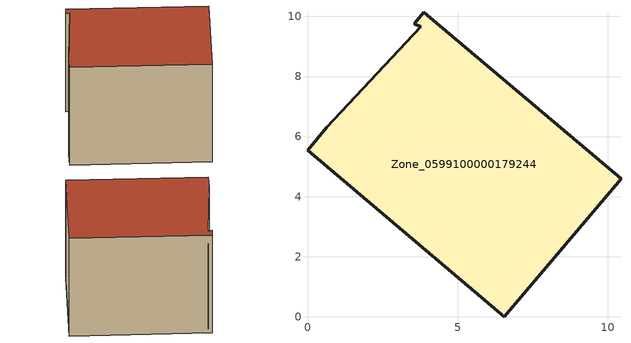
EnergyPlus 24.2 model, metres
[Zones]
Zone_0599100000179244
 floor ground (C_G): 10.44,4.59 6.56,0 0,5.55 0.64,6.31 3.77,9.66 3.55,9.76 3.87,10.14 z0
 wall outside (C_F): 3.77,9.66 0.64,6.31 0,5.55 6.56,0 10.44,4.59 3.87,10.14 3.55,9.76 3.77,9.66 z0:7.22
 roof outside (C_R): 3.55,9.76 3.77,9.66 0.64,6.31 0,5.55 6.56,0 10.44,4.59 3.87,10.14 z7.22
[BUILDING]
Pand.0599100000179244: North Axis=0; Terrain=City; Loads Convergence Tolerance Value=0.04; Temperature Convergence Tolerance Value=0.4; Solar Distribution=FullExterior; Maximum Number of Warmup Days=25; Minimum Number of Warmup Days=1
[Site:Location]
Rotterdam.The.Hague.AP_ZH_NLD Design_Conditions: Latitude=51.96; Longitude=4.45; Time Zone=1; Elevation=-4.5
[SITE:GROUNDTEMPERATURE:BUILDINGSURFACE]
18, 18, 18, 18, 18, 18, 18, 18, 18, 18, 18, 18
[MATERIAL] Thermal Absorptance=0.9; Solar Absorptance=0.7; Visible Absorptance=0.7
Name | Roughness | Thickness | Conductivity | Density | Specific Heat
G.TI.1946-1964 | MediumSmooth | 0.15 | 1 | 540 | 1210
F.TI.1946-1964 | Rough | 0.3 | 0.857143 | 1920 | 840
R.TI.1946-1964 | MediumRough | 0.2 | 0.277778 | 1500 | 1000
[CONSTRUCTION]
C_G: G.TI.1946-1964
C_F: F.TI.1946-1964
C_R: R.TI.1946-1964
[ZONE]
Zone_0599100000179244: Type=1; Multiplier=1; Ceiling Height=Autocalculate; Volume=Autocalculate; Floor Area=autocalculate; Part of Total Floor Area=Yes
[ZONEINFILTRATION:DESIGNFLOWRATE]
Infil_Zone_0599100000179244: Zone or ZoneList or Space or SpaceList=Zone_0599100000179244; Schedule=AlwaysOn; Design Flow Rate Calculation Method=Flow/Area; Flow Rate per Floor Area=0.003; Constant Term Coefficient=1; Temperature Term Coefficient=0; Velocity Term Coefficient=0; Velocity Squared Term Coefficient=0
[HVACTEMPLATE:ZONE:IDEALLOADSAIRSYSTEM]
Zone_0599100000179244: Maximum Heating Supply Air Temperature=50; Minimum Cooling Supply Air Temperature=13; Maximum Heating Supply Air Humidity Ratio=0.0156; Minimum Cooling Supply Air Humidity Ratio=0.0077; Heating Limit=NoLimit; Cooling Limit=NoLimit; Dehumidification Control Type=ConstantSensibleHeatRatio; Cooling Sensible Heat Ratio=0.7; Dehumidification Setpoint=60; Humidification Control Type=None; Humidification Setpoint=30; Outdoor Air Method=None; Outdoor Air Flow Rate per Person=0.00944; Outdoor Air Flow Rate per Zone Floor Area=0; Outdoor Air Flow Rate per Zone=0; Demand Controlled Ventilation Type=None; Outdoor Air Economizer Type=NoEconomizer; Heat Recovery Type=None; Sensible Heat Recovery Effectiveness=0.7; Latent Heat Recovery Effectiveness=0.65
[ZONECONTROL:THERMOSTAT]
ThermostatControl_Zone_0599100000179244: Zone or ZoneList=Zone_0599100000179244; Control Type Schedule=DualSetpointControlType; Control 1=Thermostat_Zone_0599100000179244; Temperature Difference Between Cutout And Setpoint=0
[THERMOSTATSETPOINT:DUALSETPOINT]
Thermostat_Zone_0599100000179244: Heating Setpoint Temperature Schedule=HeatingSetpoint_Zone_0599100000179244; Cooling Setpoint Temperature Schedule=CoolingSetpoint_Zone_0599100000179244
[SCHEDULE:COMPACT]
HeatingSetpoint_Zone_0599100000179244: Through: 12/31, For: AllDays, Until: 24:00, 21
CoolingSetpoint_Zone_0599100000179244: Through: 12/31, For: AllDays, Until: 24:00, 24
DualSetpointControlType: Through: 12/31, For: AllDays, Until: 24:00, 4
AlwaysOn: Through: 12/31, For: AllDays, Until: 24:00, 1
